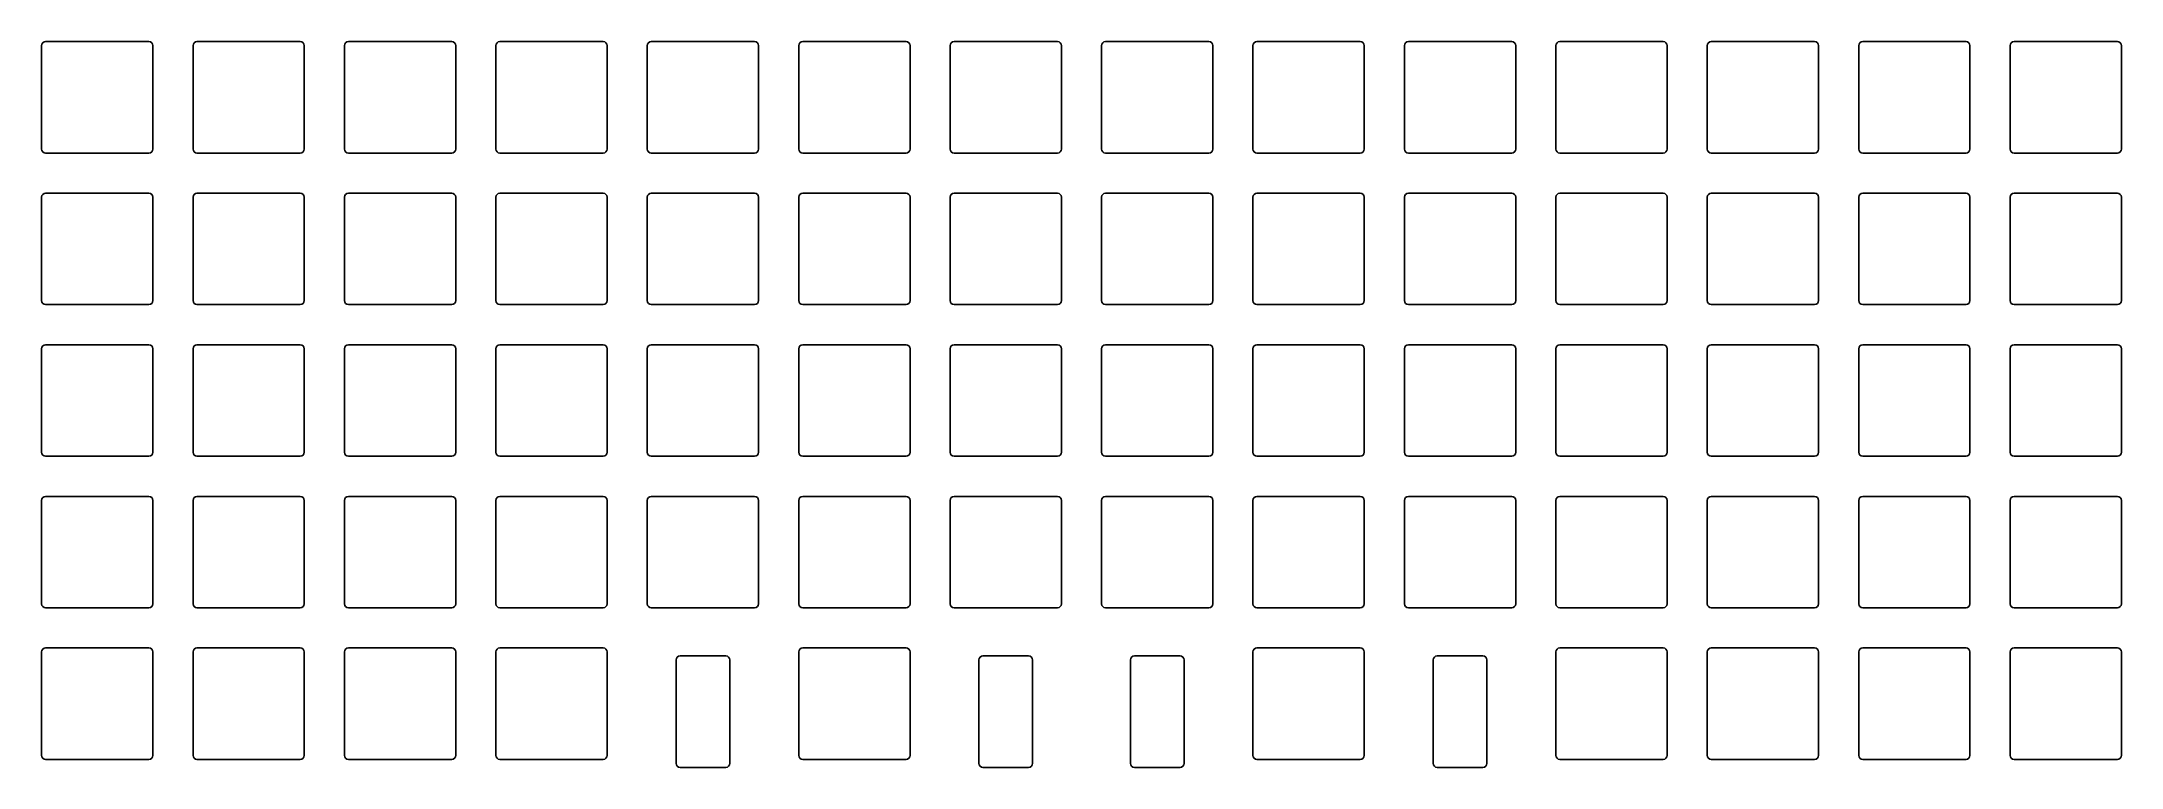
# Model space of a CAD drawing. Header units: millimetres. Extents: x 3 to 264, y -94 to -3.
import ezdxf

# ---------------------------------------------------------------- set-up
doc = ezdxf.new("R2010")
doc.units = ezdxf.units.MM

msp = doc.modelspace()

# ---------------------------------------------------------------- linework, layer by layer
for p, q in [((16.025, -2.525), (3.025, -2.525)), ((35.075, -2.525), (22.075, -2.525)), ((54.125, -2.525), (41.125, -2.525)), ((73.175, -2.525), (60.175, -2.525)), ((92.225, -2.525), (79.225, -2.525)), ((111.275, -2.525), (98.275, -2.525)), ((130.325, -2.525), (117.325, -2.525)), ((149.375, -2.525), (136.375, -2.525)), ((168.425, -2.525), (155.425, -2.525)), ((187.475, -2.525), (174.475, -2.525)), ((206.525, -2.525), (193.525, -2.525)), ((225.575, -2.525), (212.575, -2.525)), ((244.625, -2.525), (231.625, -2.525)), ((263.675, -2.525), (250.675, -2.525)), ((2.525, -3.025), (2.525, -16.025)), ((16.525, -16.025), (16.525, -3.025)), ((21.575, -3.025), (21.575, -16.025)), ((35.575, -16.025), (35.575, -3.025)), ((40.625, -3.025), (40.625, -16.025)), ((54.625, -16.025), (54.625, -3.025)), ((59.675, -3.025), (59.675, -16.025)), ((73.675, -16.025), (73.675, -3.025)), ((78.725, -3.025), (78.725, -16.025)), ((92.725, -16.025), (92.725, -3.025)), ((97.775, -3.025), (97.775, -16.025)), ((111.775, -16.025), (111.775, -3.025)), ((116.825, -3.025), (116.825, -16.025)), ((130.825, -16.025), (130.825, -3.025)), ((135.875, -3.025), (135.875, -16.025)), ((149.875, -16.025), (149.875, -3.025)), ((154.925, -3.025), (154.925, -16.025)), ((168.925, -16.025), (168.925, -3.025)), ((173.975, -3.025), (173.975, -16.025)), ((187.975, -16.025), (187.975, -3.025)), ((193.025, -3.025), (193.025, -16.025)), ((207.025, -16.025), (207.025, -3.025)), ((212.075, -3.025), (212.075, -16.025)), ((226.075, -16.025), (226.075, -3.025)), ((231.125, -3.025), (231.125, -16.025)), ((245.125, -16.025), (245.125, -3.025)), ((250.175, -3.025), (250.175, -16.025)), ((264.175, -16.025), (264.175, -3.025)), ((3.025, -16.525), (16.025, -16.525)), ((22.075, -16.525), (35.075, -16.525)), ((41.125, -16.525), (54.125, -16.525)), ((60.175, -16.525), (73.175, -16.525)), ((79.225, -16.525), (92.225, -16.525)), ((98.275, -16.525), (111.275, -16.525)), ((117.325, -16.525), (130.325, -16.525)), ((136.375, -16.525), (149.375, -16.525)), ((155.425, -16.525), (168.425, -16.525)), ((174.475, -16.525), (187.475, -16.525)), ((193.525, -16.525), (206.525, -16.525)), ((212.575, -16.525), (225.575, -16.525)), ((231.625, -16.525), (244.625, -16.525)), ((250.675, -16.525), (263.675, -16.525)), ((2.525, -22.075), (2.525, -35.075)), ((16.025, -21.575), (3.025, -21.575)), ((16.525, -35.075), (16.525, -22.075)), ((21.575, -22.075), (21.575, -35.075)), ((35.075, -21.575), (22.075, -21.575)), ((35.575, -35.075), (35.575, -22.075)), ((40.625, -22.075), (40.625, -35.075)), ((54.125, -21.575), (41.125, -21.575)), ((54.625, -35.075), (54.625, -22.075)), ((59.675, -22.075), (59.675, -35.075)), ((73.175, -21.575), (60.175, -21.575)), ((73.675, -35.075), (73.675, -22.075)), ((78.725, -22.075), (78.725, -35.075)), ((92.225, -21.575), (79.225, -21.575)), ((92.725, -35.075), (92.725, -22.075)), ((97.775, -22.075), (97.775, -35.075)), ((111.275, -21.575), (98.275, -21.575)), ((111.775, -35.075), (111.775, -22.075)), ((116.825, -22.075), (116.825, -35.075)), ((130.325, -21.575), (117.325, -21.575)), ((130.825, -35.075), (130.825, -22.075)), ((135.875, -22.075), (135.875, -35.075)), ((149.375, -21.575), (136.375, -21.575)), ((149.875, -35.075), (149.875, -22.075)), ((154.925, -22.075), (154.925, -35.075)), ((168.425, -21.575), (155.425, -21.575)), ((168.925, -35.075), (168.925, -22.075)), ((173.975, -22.075), (173.975, -35.075)), ((187.475, -21.575), (174.475, -21.575)), ((187.975, -35.075), (187.975, -22.075)), ((193.025, -22.075), (193.025, -35.075)), ((206.525, -21.575), (193.525, -21.575)), ((207.025, -35.075), (207.025, -22.075)), ((212.075, -22.075), (212.075, -35.075)), ((225.575, -21.575), (212.575, -21.575)), ((226.075, -35.075), (226.075, -22.075)), ((231.125, -22.075), (231.125, -35.075)), ((244.625, -21.575), (231.625, -21.575)), ((245.125, -35.075), (245.125, -22.075)), ((250.175, -22.075), (250.175, -35.075)), ((263.675, -21.575), (250.675, -21.575)), ((264.175, -35.075), (264.175, -22.075)), ((3.025, -35.575), (16.025, -35.575)), ((22.075, -35.575), (35.075, -35.575)), ((41.125, -35.575), (54.125, -35.575)), ((60.175, -35.575), (73.175, -35.575)), ((79.225, -35.575), (92.225, -35.575)), ((98.275, -35.575), (111.275, -35.575)), ((117.325, -35.575), (130.325, -35.575)), ((136.375, -35.575), (149.375, -35.575)), ((155.425, -35.575), (168.425, -35.575)), ((174.475, -35.575), (187.475, -35.575)), ((193.525, -35.575), (206.525, -35.575)), ((212.575, -35.575), (225.575, -35.575)), ((231.625, -35.575), (244.625, -35.575)), ((250.675, -35.575), (263.675, -35.575)), ((2.525, -41.125), (2.525, -54.125)), ((16.025, -40.625), (3.025, -40.625)), ((16.525, -54.125), (16.525, -41.125)), ((21.575, -41.125), (21.575, -54.125)), ((35.075, -40.625), (22.075, -40.625)), ((35.575, -54.125), (35.575, -41.125)), ((40.625, -41.125), (40.625, -54.125)), ((54.125, -40.625), (41.125, -40.625)), ((54.625, -54.125), (54.625, -41.125)), ((59.675, -41.125), (59.675, -54.125)), ((73.175, -40.625), (60.175, -40.625)), ((73.675, -54.125), (73.675, -41.125)), ((78.725, -41.125), (78.725, -54.125)), ((92.225, -40.625), (79.225, -40.625)), ((92.725, -54.125), (92.725, -41.125)), ((97.775, -41.125), (97.775, -54.125)), ((111.275, -40.625), (98.275, -40.625)), ((111.775, -54.125), (111.775, -41.125)), ((116.825, -41.125), (116.825, -54.125)), ((130.325, -40.625), (117.325, -40.625)), ((130.825, -54.125), (130.825, -41.125)), ((135.875, -41.125), (135.875, -54.125)), ((149.375, -40.625), (136.375, -40.625)), ((149.875, -54.125), (149.875, -41.125)), ((154.925, -41.125), (154.925, -54.125)), ((168.425, -40.625), (155.425, -40.625)), ((168.925, -54.125), (168.925, -41.125)), ((173.975, -41.125), (173.975, -54.125)), ((187.475, -40.625), (174.475, -40.625)), ((187.975, -54.125), (187.975, -41.125)), ((193.025, -41.125), (193.025, -54.125)), ((206.525, -40.625), (193.525, -40.625)), ((207.025, -54.125), (207.025, -41.125)), ((212.075, -41.125), (212.075, -54.125)), ((225.575, -40.625), (212.575, -40.625)), ((226.075, -54.125), (226.075, -41.125)), ((231.125, -41.125), (231.125, -54.125)), ((244.625, -40.625), (231.625, -40.625)), ((245.125, -54.125), (245.125, -41.125)), ((250.175, -41.125), (250.175, -54.125)), ((263.675, -40.625), (250.675, -40.625)), ((264.175, -54.125), (264.175, -41.125)), ((3.025, -54.625), (16.025, -54.625)), ((22.075, -54.625), (35.075, -54.625)), ((41.125, -54.625), (54.125, -54.625)), ((60.175, -54.625), (73.175, -54.625)), ((79.225, -54.625), (92.225, -54.625)), ((98.275, -54.625), (111.275, -54.625)), ((117.325, -54.625), (130.325, -54.625)), ((136.375, -54.625), (149.375, -54.625)), ((155.425, -54.625), (168.425, -54.625)), ((174.475, -54.625), (187.475, -54.625)), ((193.525, -54.625), (206.525, -54.625)), ((212.575, -54.625), (225.575, -54.625)), ((231.625, -54.625), (244.625, -54.625)), ((250.675, -54.625), (263.675, -54.625)), ((2.525, -60.175), (2.525, -73.175)), ((16.025, -59.675), (3.025, -59.675)), ((16.525, -73.175), (16.525, -60.175)), ((21.575, -60.175), (21.575, -73.175)), ((35.075, -59.675), (22.075, -59.675)), ((35.575, -73.175), (35.575, -60.175)), ((40.625, -60.175), (40.625, -73.175)), ((54.125, -59.675), (41.125, -59.675)), ((54.625, -73.175), (54.625, -60.175)), ((59.675, -60.175), (59.675, -73.175)), ((73.175, -59.675), (60.175, -59.675)), ((73.675, -73.175), (73.675, -60.175)), ((78.725, -60.175), (78.725, -73.175)), ((92.225, -59.675), (79.225, -59.675)), ((92.725, -73.175), (92.725, -60.175)), ((97.775, -60.175), (97.775, -73.175)), ((111.275, -59.675), (98.275, -59.675)), ((111.775, -73.175), (111.775, -60.175)), ((116.825, -60.175), (116.825, -73.175)), ((130.325, -59.675), (117.325, -59.675)), ((130.825, -73.175), (130.825, -60.175)), ((135.875, -60.175), (135.875, -73.175)), ((149.375, -59.675), (136.375, -59.675)), ((149.875, -73.175), (149.875, -60.175)), ((154.925, -60.175), (154.925, -73.175)), ((168.425, -59.675), (155.425, -59.675)), ((168.925, -73.175), (168.925, -60.175)), ((173.975, -60.175), (173.975, -73.175)), ((187.475, -59.675), (174.475, -59.675)), ((187.975, -73.175), (187.975, -60.175)), ((193.025, -60.175), (193.025, -73.175)), ((206.525, -59.675), (193.525, -59.675)), ((207.025, -73.175), (207.025, -60.175)), ((212.075, -60.175), (212.075, -73.175)), ((225.575, -59.675), (212.575, -59.675)), ((226.075, -73.175), (226.075, -60.175)), ((231.125, -60.175), (231.125, -73.175)), ((244.625, -59.675), (231.625, -59.675)), ((245.125, -73.175), (245.125, -60.175)), ((250.175, -60.175), (250.175, -73.175)), ((263.675, -59.675), (250.675, -59.675)), ((264.175, -73.175), (264.175, -60.175)), ((3.025, -73.675), (16.025, -73.675)), ((22.075, -73.675), (35.075, -73.675)), ((41.125, -73.675), (54.125, -73.675)), ((60.175, -73.675), (73.175, -73.675)), ((79.225, -73.675), (92.225, -73.675)), ((98.275, -73.675), (111.275, -73.675)), ((117.325, -73.675), (130.325, -73.675)), ((136.375, -73.675), (149.375, -73.675)), ((155.425, -73.675), (168.425, -73.675)), ((174.475, -73.675), (187.475, -73.675)), ((193.525, -73.675), (206.525, -73.675)), ((212.575, -73.675), (225.575, -73.675)), ((231.625, -73.675), (244.625, -73.675)), ((250.675, -73.675), (263.675, -73.675)), ((2.525, -79.225), (2.525, -92.225)), ((16.025, -78.725), (3.025, -78.725)), ((16.525, -92.225), (16.525, -79.225)), ((21.575, -79.225), (21.575, -92.225)), ((35.075, -78.725), (22.075, -78.725)), ((35.575, -92.225), (35.575, -79.225)), ((40.625, -79.225), (40.625, -92.225)), ((54.125, -78.725), (41.125, -78.725)), ((54.625, -92.225), (54.625, -79.225)), ((59.675, -79.225), (59.675, -92.225)), ((73.175, -78.725), (60.175, -78.725)), ((73.675, -92.225), (73.675, -79.225)), ((82.35, -80.225), (82.35, -93.225)), ((88.6, -79.725), (82.85, -79.725)), ((89.1, -93.225), (89.1, -80.225)), ((97.775, -79.225), (97.775, -92.225)), ((111.275, -78.725), (98.275, -78.725)), ((111.775, -92.225), (111.775, -79.225)), ((120.45, -80.225), (120.45, -93.225)), ((126.7, -79.725), (120.95, -79.725)), ((127.2, -93.225), (127.2, -80.225)), ((139.5, -80.225), (139.5, -93.225)), ((145.75, -79.725), (140, -79.725)), ((146.25, -93.225), (146.25, -80.225)), ((154.925, -79.225), (154.925, -92.225)), ((168.425, -78.725), (155.425, -78.725)), ((168.925, -92.225), (168.925, -79.225)), ((177.6, -80.225), (177.6, -93.225)), ((183.85, -79.725), (178.1, -79.725)), ((184.35, -93.225), (184.35, -80.225)), ((193.025, -79.225), (193.025, -92.225)), ((206.525, -78.725), (193.525, -78.725)), ((207.025, -92.225), (207.025, -79.225)), ((212.075, -79.225), (212.075, -92.225)), ((225.575, -78.725), (212.575, -78.725)), ((226.075, -92.225), (226.075, -79.225)), ((231.125, -79.225), (231.125, -92.225)), ((244.625, -78.725), (231.625, -78.725)), ((245.125, -92.225), (245.125, -79.225)), ((250.175, -79.225), (250.175, -92.225)), ((263.675, -78.725), (250.675, -78.725)), ((264.175, -92.225), (264.175, -79.225)), ((3.025, -92.725), (16.025, -92.725)), ((22.075, -92.725), (35.075, -92.725)), ((41.125, -92.725), (54.125, -92.725)), ((60.175, -92.725), (73.175, -92.725)), ((82.85, -93.725), (88.6, -93.725)), ((98.275, -92.725), (111.275, -92.725)), ((120.95, -93.725), (126.7, -93.725)), ((140, -93.725), (145.75, -93.725)), ((155.425, -92.725), (168.425, -92.725)), ((178.1, -93.725), (183.85, -93.725)), ((193.525, -92.725), (206.525, -92.725)), ((212.575, -92.725), (225.575, -92.725)), ((231.625, -92.725), (244.625, -92.725)), ((250.675, -92.725), (263.675, -92.725))]:
    msp.add_line(p, q)
for centre, start, end in [((3.025, -3.025), 90, 180), ((16.025, -3.025), 0, 90), ((22.075, -3.025), 90, 180), ((35.075, -3.025), 0, 90), ((41.125, -3.025), 90, 180), ((54.125, -3.025), 0, 90), ((60.175, -3.025), 90, 180), ((73.175, -3.025), 0, 90), ((79.225, -3.025), 90, 180), ((92.225, -3.025), 0, 90), ((98.275, -3.025), 90, 180), ((111.275, -3.025), 0, 90), ((117.325, -3.025), 90, 180), ((130.325, -3.025), 0, 90), ((136.375, -3.025), 90, 180), ((149.375, -3.025), 0, 90), ((155.425, -3.025), 90, 180), ((168.425, -3.025), 0, 90), ((174.475, -3.025), 90, 180), ((187.475, -3.025), 0, 90), ((193.525, -3.025), 90, 180), ((206.525, -3.025), 0, 90), ((212.575, -3.025), 90, 180), ((225.575, -3.025), 0, 90), ((231.625, -3.025), 90, 180), ((244.625, -3.025), 0, 90), ((250.675, -3.025), 90, 180), ((263.675, -3.025), 0, 90), ((3.025, -16.025), 180, 270), ((16.025, -16.025), 270, 0), ((22.075, -16.025), 180, 270), ((35.075, -16.025), 270, 0), ((41.125, -16.025), 180, 270), ((54.125, -16.025), 270, 0), ((60.175, -16.025), 180, 270), ((73.175, -16.025), 270, 0), ((79.225, -16.025), 180, 270), ((92.225, -16.025), 270, 0), ((98.275, -16.025), 180, 270), ((111.275, -16.025), 270, 0), ((117.325, -16.025), 180, 270), ((130.325, -16.025), 270, 0), ((136.375, -16.025), 180, 270), ((149.375, -16.025), 270, 0), ((155.425, -16.025), 180, 270), ((168.425, -16.025), 270, 0), ((174.475, -16.025), 180, 270), ((187.475, -16.025), 270, 0), ((193.525, -16.025), 180, 270), ((206.525, -16.025), 270, 0), ((212.575, -16.025), 180, 270), ((225.575, -16.025), 270, 0), ((231.625, -16.025), 180, 270), ((244.625, -16.025), 270, 0), ((250.675, -16.025), 180, 270), ((263.675, -16.025), 270, 0), ((3.025, -22.075), 90, 180), ((16.025, -22.075), 0, 90), ((22.075, -22.075), 90, 180), ((35.075, -22.075), 0, 90), ((41.125, -22.075), 90, 180), ((54.125, -22.075), 0, 90), ((60.175, -22.075), 90, 180), ((73.175, -22.075), 0, 90), ((79.225, -22.075), 90, 180), ((92.225, -22.075), 0, 90), ((98.275, -22.075), 90, 180), ((111.275, -22.075), 0, 90), ((117.325, -22.075), 90, 180), ((130.325, -22.075), 0, 90), ((136.375, -22.075), 90, 180), ((149.375, -22.075), 0, 90), ((155.425, -22.075), 90, 180), ((168.425, -22.075), 0, 90), ((174.475, -22.075), 90, 180), ((187.475, -22.075), 0, 90), ((193.525, -22.075), 90, 180), ((206.525, -22.075), 0, 90), ((212.575, -22.075), 90, 180), ((225.575, -22.075), 0, 90), ((231.625, -22.075), 90, 180), ((244.625, -22.075), 0, 90), ((250.675, -22.075), 90, 180), ((263.675, -22.075), 0, 90), ((3.025, -35.075), 180, 270), ((16.025, -35.075), 270, 0), ((22.075, -35.075), 180, 270), ((35.075, -35.075), 270, 0), ((41.125, -35.075), 180, 270), ((54.125, -35.075), 270, 0), ((60.175, -35.075), 180, 270), ((73.175, -35.075), 270, 0), ((79.225, -35.075), 180, 270), ((92.225, -35.075), 270, 0), ((98.275, -35.075), 180, 270), ((111.275, -35.075), 270, 0), ((117.325, -35.075), 180, 270), ((130.325, -35.075), 270, 0), ((136.375, -35.075), 180, 270), ((149.375, -35.075), 270, 0), ((155.425, -35.075), 180, 270), ((168.425, -35.075), 270, 0), ((174.475, -35.075), 180, 270), ((187.475, -35.075), 270, 0), ((193.525, -35.075), 180, 270), ((206.525, -35.075), 270, 0), ((212.575, -35.075), 180, 270), ((225.575, -35.075), 270, 0), ((231.625, -35.075), 180, 270), ((244.625, -35.075), 270, 0), ((250.675, -35.075), 180, 270), ((263.675, -35.075), 270, 0), ((3.025, -41.125), 90, 180), ((16.025, -41.125), 0, 90), ((22.075, -41.125), 90, 180), ((35.075, -41.125), 0, 90), ((41.125, -41.125), 90, 180), ((54.125, -41.125), 0, 90), ((60.175, -41.125), 90, 180), ((73.175, -41.125), 0, 90), ((79.225, -41.125), 90, 180), ((92.225, -41.125), 0, 90), ((98.275, -41.125), 90, 180), ((111.275, -41.125), 0, 90), ((117.325, -41.125), 90, 180), ((130.325, -41.125), 0, 90), ((136.375, -41.125), 90, 180), ((149.375, -41.125), 0, 90), ((155.425, -41.125), 90, 180), ((168.425, -41.125), 0, 90), ((174.475, -41.125), 90, 180), ((187.475, -41.125), 0, 90), ((193.525, -41.125), 90, 180), ((206.525, -41.125), 0, 90), ((212.575, -41.125), 90, 180), ((225.575, -41.125), 0, 90), ((231.625, -41.125), 90, 180), ((244.625, -41.125), 0, 90), ((250.675, -41.125), 90, 180), ((263.675, -41.125), 0, 90), ((3.025, -54.125), 180, 270), ((16.025, -54.125), 270, 0), ((22.075, -54.125), 180, 270), ((35.075, -54.125), 270, 0), ((41.125, -54.125), 180, 270), ((54.125, -54.125), 270, 0), ((60.175, -54.125), 180, 270), ((73.175, -54.125), 270, 0), ((79.225, -54.125), 180, 270), ((92.225, -54.125), 270, 0), ((98.275, -54.125), 180, 270), ((111.275, -54.125), 270, 0), ((117.325, -54.125), 180, 270), ((130.325, -54.125), 270, 0), ((136.375, -54.125), 180, 270), ((149.375, -54.125), 270, 0), ((155.425, -54.125), 180, 270), ((168.425, -54.125), 270, 0), ((174.475, -54.125), 180, 270), ((187.475, -54.125), 270, 0), ((193.525, -54.125), 180, 270), ((206.525, -54.125), 270, 0), ((212.575, -54.125), 180, 270), ((225.575, -54.125), 270, 0), ((231.625, -54.125), 180, 270), ((244.625, -54.125), 270, 0), ((250.675, -54.125), 180, 270), ((263.675, -54.125), 270, 0), ((3.025, -60.175), 90, 180), ((16.025, -60.175), 0, 90), ((22.075, -60.175), 90, 180), ((35.075, -60.175), 0, 90), ((41.125, -60.175), 90, 180), ((54.125, -60.175), 0, 90), ((60.175, -60.175), 90, 180), ((73.175, -60.175), 0, 90), ((79.225, -60.175), 90, 180), ((92.225, -60.175), 0, 90), ((98.275, -60.175), 90, 180), ((111.275, -60.175), 0, 90), ((117.325, -60.175), 90, 180), ((130.325, -60.175), 0, 90), ((136.375, -60.175), 90, 180), ((149.375, -60.175), 0, 90), ((155.425, -60.175), 90, 180), ((168.425, -60.175), 0, 90), ((174.475, -60.175), 90, 180), ((187.475, -60.175), 0, 90), ((193.525, -60.175), 90, 180), ((206.525, -60.175), 0, 90), ((212.575, -60.175), 90, 180), ((225.575, -60.175), 0, 90), ((231.625, -60.175), 90, 180), ((244.625, -60.175), 0, 90), ((250.675, -60.175), 90, 180), ((263.675, -60.175), 0, 90), ((3.025, -73.175), 180, 270), ((16.025, -73.175), 270, 0), ((22.075, -73.175), 180, 270), ((35.075, -73.175), 270, 0), ((41.125, -73.175), 180, 270), ((54.125, -73.175), 270, 0), ((60.175, -73.175), 180, 270), ((73.175, -73.175), 270, 0), ((79.225, -73.175), 180, 270), ((92.225, -73.175), 270, 0), ((98.275, -73.175), 180, 270), ((111.275, -73.175), 270, 0), ((117.325, -73.175), 180, 270), ((130.325, -73.175), 270, 0), ((136.375, -73.175), 180, 270), ((149.375, -73.175), 270, 0), ((155.425, -73.175), 180, 270), ((168.425, -73.175), 270, 0), ((174.475, -73.175), 180, 270), ((187.475, -73.175), 270, 0), ((193.525, -73.175), 180, 270), ((206.525, -73.175), 270, 0), ((212.575, -73.175), 180, 270), ((225.575, -73.175), 270, 0), ((231.625, -73.175), 180, 270), ((244.625, -73.175), 270, 0), ((250.675, -73.175), 180, 270), ((263.675, -73.175), 270, 0), ((3.025, -79.225), 90, 180), ((16.025, -79.225), 0, 90), ((22.075, -79.225), 90, 180), ((35.075, -79.225), 0, 90), ((41.125, -79.225), 90, 180), ((54.125, -79.225), 0, 90), ((60.175, -79.225), 90, 180), ((73.175, -79.225), 0, 90), ((82.85, -80.225), 90, 180), ((88.6, -80.225), 0, 90), ((98.275, -79.225), 90, 180), ((111.275, -79.225), 0, 90), ((120.95, -80.225), 90, 180), ((126.7, -80.225), 0, 90), ((140, -80.225), 90, 180), ((145.75, -80.225), 0, 90), ((155.425, -79.225), 90, 180), ((168.425, -79.225), 0, 90), ((178.1, -80.225), 90, 180), ((183.85, -80.225), 0, 90), ((193.525, -79.225), 90, 180), ((206.525, -79.225), 0, 90), ((212.575, -79.225), 90, 180), ((225.575, -79.225), 0, 90), ((231.625, -79.225), 90, 180), ((244.625, -79.225), 0, 90), ((250.675, -79.225), 90, 180), ((263.675, -79.225), 0, 90), ((3.025, -92.225), 180, 270), ((16.025, -92.225), 270, 0), ((22.075, -92.225), 180, 270), ((35.075, -92.225), 270, 0), ((41.125, -92.225), 180, 270), ((54.125, -92.225), 270, 0), ((60.175, -92.225), 180, 270), ((73.175, -92.225), 270, 0), ((82.85, -93.225), 180, 270), ((88.6, -93.225), 270, 0), ((98.275, -92.225), 180, 270), ((111.275, -92.225), 270, 0), ((120.95, -93.225), 180, 270), ((126.7, -93.225), 270, 0), ((140, -93.225), 180, 270), ((145.75, -93.225), 270, 0), ((155.425, -92.225), 180, 270), ((168.425, -92.225), 270, 0), ((178.1, -93.225), 180, 270), ((183.85, -93.225), 270, 0), ((193.525, -92.225), 180, 270), ((206.525, -92.225), 270, 0), ((212.575, -92.225), 180, 270), ((225.575, -92.225), 270, 0), ((231.625, -92.225), 180, 270), ((244.625, -92.225), 270, 0), ((250.675, -92.225), 180, 270), ((263.675, -92.225), 270, 0)]:
    msp.add_arc(centre, 0.5, start, end)

doc.saveas('drawing.dxf')
